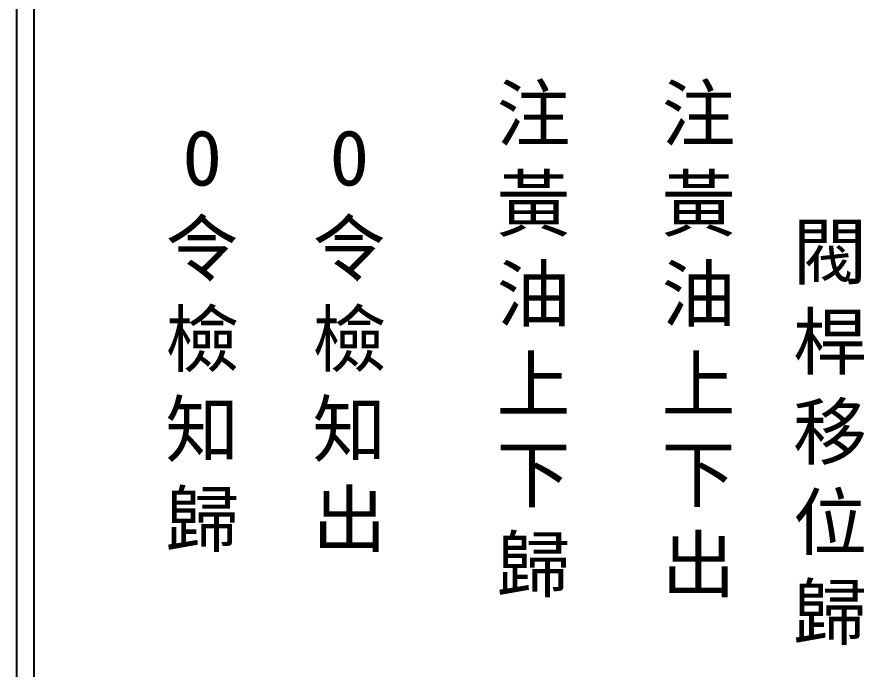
# Model space of a CAD drawing. Extents: x 325 to 612, y 3 to 207.
# Drawn here: x 325.3 to 386.4, y 50 to 97 of the extents above; entities that cross this region are included whole.
import ezdxf

# ---------------------------------------------------------------- set-up
doc = ezdxf.new("R2010")
doc.units = 0
doc.layers.add('圖框層', color=7, linetype='CONTINUOUS')
doc.layers.add('標尺寸層', color=3, linetype='CONTINUOUS')
doc.styles.add('CNS', font='romanc.shx', dxfattribs={"bigfont": 'chineset.shx'})

msp = doc.modelspace()

# ---------------------------------------------------------------- linework, layer by layer
at = {"layer": '圖框層', "color": 7}
for p, q in [((325.319, 3), (325.319, 206.969)), ((326.569, 4.25), (326.569, 205.719))]:
    msp.add_line(p, q, dxfattribs=at)

# ---------------------------------------------------------------- texts
at = {"layer": '標尺寸層', "color": 7, "char_height": 3.9, "width": 4.96081, "attachment_point": 5, "style": 'CNS'}
for s, insert in [('{\\fDFKai-SB|b0|i0|c136|p65;注黃油上下歸}', (362.542, 73.584)), ('{\\fDFKai-SB|b0|i0|c136|p65;注黃油上下出}', (374.44, 73.584)), ('{\\fDFKai-SB|b0|i0|c136|p65;O令檢知歸}', (338.673, 73.584)), ('{\\fDFKai-SB|b0|i0|c136|p65;O令檢知出}', (349.276, 73.584)), ('{\\fDFKai-SB|b0|i0|c136|p65;閥桿移位歸}', (383.909, 66.89))]:
    msp.add_mtext(s, dxfattribs=dict(at, insert=insert))

doc.saveas('drawing.dxf')
